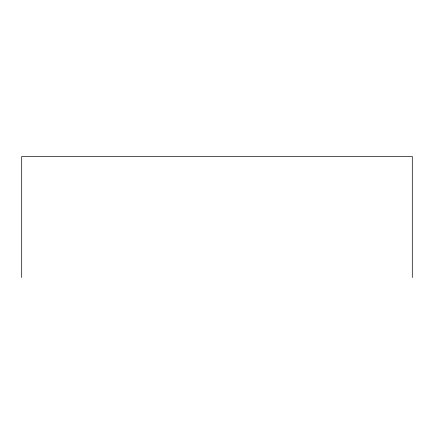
<?xml version="1.0" encoding="UTF-8"?>
<svg xmlns="http://www.w3.org/2000/svg" width="434" height="434" viewBox="0 0 434 434"><rect width="100%" height="100%" fill="white"/><g stroke="black" fill="none" stroke-linecap="round" stroke-linejoin="round"><path stroke-width="0.65" d="M412.3 277.505L412.3 156.495L21.7 156.495L21.7 277.505"/></g></svg>
